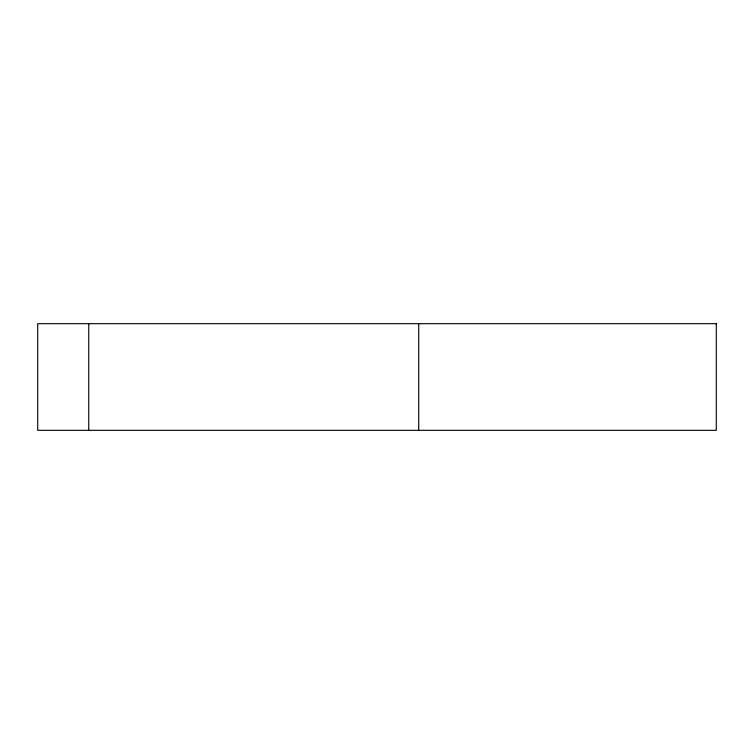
<?xml version="1.0" encoding="UTF-8"?>
<svg xmlns="http://www.w3.org/2000/svg" width="754" height="754" viewBox="0 0 754 754"><rect width="100%" height="100%" fill="white"/><g stroke="black" fill="none" stroke-linecap="round" stroke-linejoin="round"><path stroke-width="1.13" d="M418.715 323.673L418.715 430.327M88.755 323.673L88.755 430.327M716.291 323.673L37.709 323.673L37.7 430.327L716.291 430.327L716.3 323.673"/></g></svg>
